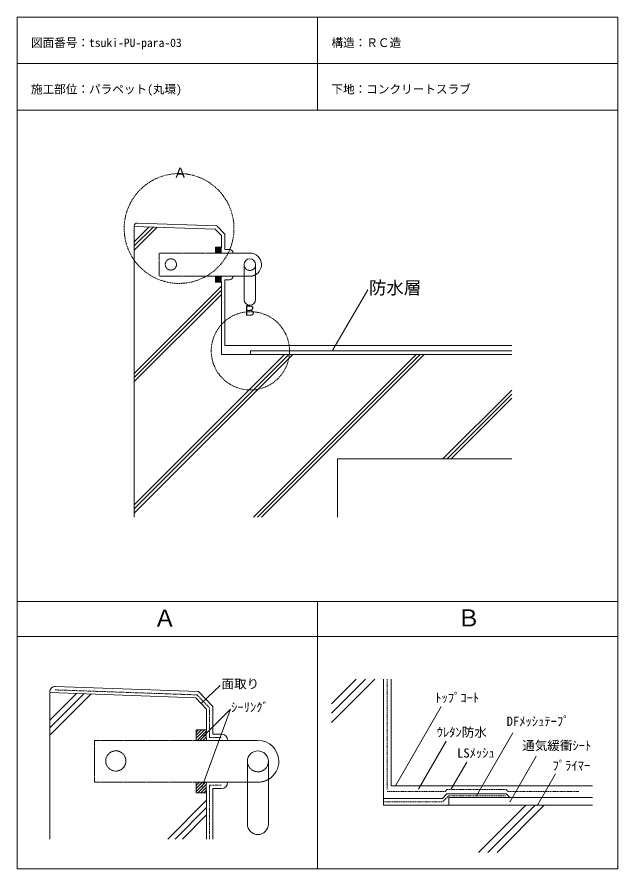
# Model space of a CAD drawing. Units: millimetres, scale not verified. Extents: x -517 to 518, y -673 to 792.
import ezdxf
from ezdxf.enums import TextEntityAlignment as Align

# ---------------------------------------------------------------- set-up
doc = ezdxf.new("R2010")
doc.units = ezdxf.units.MM
doc.header["$PDMODE"] = 32
doc.header["$PDSIZE"] = 0.5
doc.linetypes.add('DASHED1', pattern=[1.8, 1.2, -0.6])
doc.linetypes.add('DASHED2', pattern=[3, 2, -1])
doc.layers.add('0-0', color=7, linetype='Continuous', lineweight=18)
doc.styles.add('ＭＳ ゴシック', font='')
doc.styles.get('ＭＳ ゴシック').set_extended_font_data('MS Gothic')

msp = doc.modelspace()

# ---------------------------------------------------------------- linework, layer by layer
at = {"layer": '0-0'}
for p, q in [((-516.864, 792.357), (-516.864, -673.469)), ((0.494, 792.357), (0.494, 632.357)), ((-516.864, 712.357), (517.853, 712.357)), ((-516.864, 632.357), (517.853, 632.357)), ((-315.075, 431.992), (-175.494, 427.118)), ((-315.075, 431.992), (-315.075, -68.008)), ((-315.075, 405.541), (-289.516, 431.1)), ((-315.075, 398.47), (-282.684, 430.861)), ((-315.075, 391.399), (-275.851, 430.623)), ((-175.494, 427.118), (-165.075, 416.328)), ((-116.048, 386.328), (-165.075, 386.328)), ((-126.048, 366.328), (-126.048, 306.328)), ((-106.048, 366.328), (-106.048, 306.328)), ((-126.048, 346.328), (-165.075, 346.328)), ((-315.075, 179.267), (-165.075, 329.267)), ((-165.075, 211.992), (-165.075, 336.328)), ((27.173, 219.492), (86.931, 322.996)), ((-315.075, 172.196), (-165.075, 322.196)), ((-315.075, 165.125), (-165.075, 315.125)), ((-315.075, -47.007), (-56.075, 211.992)), ((-315.075, -54.078), (-49.004, 211.992)), ((-315.075, -61.149), (-41.933, 211.992)), ((-165.075, 211.992), (334.925, 211.992)), ((-109.801, -68.008), (170.199, 211.992)), ((-102.73, -68.008), (177.27, 211.992)), ((-95.659, -68.008), (184.341, 211.992)), ((216.473, 31.992), (334.925, 150.445)), ((223.544, 31.992), (334.925, 143.374)), ((230.615, 31.992), (334.925, 136.302)), ((34.925, 31.992), (34.925, -68.008)), ((34.925, 31.992), (334.925, 31.992)), ((-516.864, -213.469), (517.853, -213.469)), ((0.494, -213.469), (0.494, -673.469)), ((-516.864, -273.469), (517.853, -273.469)), ((24.515, -421.323), (99.039, -346.799)), ((24.515, -405.413), (83.129, -346.799)), ((24.515, -389.503), (67.219, -346.799)), ((113.936, -563.95), (113.936, -346.799)), ((-166.924, -357.91), (-199.78, -388.549)), ((-460.402, -370.064), (-460.402, -622.004)), ((-209.157, -378.837), (-460.402, -370.064)), ((-460.402, -417.676), (-414.396, -371.67)), ((-460.402, -430.403), (-402.098, -372.1)), ((-460.402, -443.131), (-389.8, -372.529)), ((-209.157, -378.837), (-190.402, -398.26)), ((134.918, -530.2), (213.63, -393.867)), ((-198.128, -531.833), (-149.545, -398.272)), ((-196.034, -444.762), (-149.545, -398.272)), ((274.283, -547.45), (336.862, -439.06)), ((-102.154, -452.26), (-190.402, -452.26)), ((174.782, -535.095), (221.799, -453.659)), ((332.193, -557.2), (377.095, -479.428)), ((-84.154, -488.26), (-84.154, -596.26)), ((230.077, -536.99), (257.522, -489.454)), ((379.171, -563.95), (410.536, -509.625)), ((-190.402, -622.004), (-190.402, -542.26)), ((-257.436, -622.004), (-190.402, -554.969)), ((-244.708, -622.004), (-190.402, -567.697)), ((113.936, -563.95), (474.108, -563.95)), ((277.967, -645.168), (359.185, -563.95)), ((293.877, -645.168), (375.095, -563.95)), ((309.787, -645.168), (391.005, -563.95)), ((-231.98, -622.004), (-190.402, -580.425)), ((-516.864, -673.469), (517.853, -673.469))]:
    msp.add_line(p, q, dxfattribs=at)
at = {"layer": '0-0', "color": 4}
for p, q in [((-315.075, 432.818), (-315.075, 431.992)), ((-309.9, 437.815), (-172.862, 433.03)), ((-172.862, 433.03), (-159.075, 418.752)), ((-159.075, 392.328), (-159.075, 418.752)), ((-159.075, 392.328), (-151.075, 392.328)), ((-159.075, 226.992), (334.925, 226.992)), ((127.436, -346.799), (127.436, -530.2)), ((-451.088, -359.583), (-204.42, -368.196)), ((-460.402, -368.577), (-460.402, -370.064)), ((-204.42, -368.196), (-179.602, -393.896)), ((-179.602, -441.46), (-179.602, -393.896)), ((-179.602, -441.46), (-165.202, -441.46)), ((-179.602, -535.06), (-165.202, -535.06)), ((-179.602, -535.06), (-179.602, -622.004)), ((127.436, -530.2), (474.108, -530.2)), ((223.436, -544.45), (325.397, -544.45)), ((325.397, -544.45), (331.397, -550.45))]:
    msp.add_line(p, q, dxfattribs=at)
at = {"layer": '0-0', "color": 2}
for p, q in [((-175.075, 388.364), (-167.11, 396.328)), ((-175.075, 391.192), (-169.939, 396.328)), ((-175.075, 394.02), (-172.767, 396.328)), ((-175.075, 388.364), (-167.11, 396.328)), ((-175.075, 391.192), (-169.939, 396.328)), ((-175.075, 394.02), (-172.767, 396.328)), ((-174.282, 386.328), (-165.193, 395.416)), ((-174.282, 386.328), (-165.193, 395.416)), ((-171.453, 386.328), (-165.413, 392.368)), ((-171.453, 386.328), (-165.413, 392.368)), ((-168.625, 386.328), (-165.385, 389.568)), ((-168.625, 386.328), (-165.385, 389.568)), ((-165.796, 386.328), (-165.16, 386.964)), ((-165.796, 386.328), (-165.16, 386.964)), ((-175.075, 337.452), (-166.199, 346.328)), ((-175.075, 340.28), (-169.027, 346.328)), ((-175.075, 343.109), (-171.855, 346.328)), ((-175.075, 345.937), (-174.684, 346.328)), ((-173.37, 336.328), (-165.296, 344.402)), ((-170.542, 336.328), (-165.428, 341.442)), ((-167.713, 336.328), (-165.332, 338.709)), ((-208.402, -448.595), (-194.066, -434.26)), ((-208.402, -443.504), (-199.157, -434.26)), ((-208.402, -438.413), (-204.248, -434.26)), ((-208.402, -448.595), (-194.066, -434.26)), ((-208.402, -443.504), (-199.157, -434.26)), ((-208.402, -438.413), (-204.248, -434.26)), ((-206.975, -452.26), (-190.615, -435.9)), ((-206.975, -452.26), (-190.615, -435.9)), ((-201.884, -452.26), (-191.011, -441.387)), ((-201.884, -452.26), (-191.011, -441.387)), ((-196.792, -452.26), (-190.961, -446.428)), ((-196.792, -452.26), (-190.961, -446.428)), ((-191.701, -452.26), (-190.556, -451.114)), ((-191.701, -452.26), (-190.556, -451.114)), ((-208.402, -540.236), (-192.425, -524.26)), ((-208.402, -535.145), (-197.516, -524.26)), ((-208.402, -530.054), (-202.607, -524.26)), ((-208.402, -524.963), (-207.698, -524.26)), ((-205.334, -542.26), (-190.801, -527.727)), ((-200.243, -542.26), (-191.038, -533.055)), ((-195.151, -542.26), (-190.866, -537.974))]:
    msp.add_line(p, q, dxfattribs=at)
at = {"layer": '0-0', "linetype": 'DASHED1'}
for p, q in [((-272.26, 386.328), (-272.26, 346.328)), ((-272.26, 386.328), (-272.26, 346.328)), ((-165.075, 386.328), (-272.26, 386.328)), ((-165.075, 346.328), (-272.26, 346.328)), ((-126.048, 346.328), (-116.048, 346.328)), ((-383.335, -452.26), (-383.335, -524.26)), ((-383.335, -452.26), (-383.335, -524.26)), ((-190.402, -452.26), (-383.335, -452.26)), ((-190.402, -524.26), (-383.335, -524.26)), ((-120.154, -524.26), (-102.154, -524.26))]:
    msp.add_line(p, q, dxfattribs=at)
at = {"layer": '0-0', "color": 3}
for p, q in [((-115.075, 217.992), (334.925, 217.992)), ((-115.075, 217.992), (-115.075, 211.992)), ((226.436, -550.45), (474.108, -550.45)), ((226.436, -550.45), (226.436, -563.95))]:
    msp.add_line(p, q, dxfattribs=at)
at = {"layer": '0-0', "color": 5, "linetype": 'DASHED2'}
for p, q in [((120.686, -536.99), (120.686, -346.799)), ((-206.964, -373.911), (-451.29, -365.379)), ((-206.964, -373.911), (-185.402, -396.24)), ((-185.402, -447.26), (-185.402, -396.24)), ((-165.202, -447.26), (-185.402, -447.26)), ((-185.402, -622.004), (-185.402, -529.26)), ((-165.202, -529.26), (-185.402, -529.26)), ((120.686, -539.99), (220.436, -539.99)), ((223.436, -536.99), (220.436, -539.99)), ((223.436, -536.99), (325.397, -536.99)), ((226.436, -547.45), (215.936, -557.95)), ((226.436, -547.45), (325.397, -547.45)), ((113.936, -557.95), (215.936, -557.95))]:
    msp.add_line(p, q, dxfattribs=at)
at = {"layer": '0-0'}
for points in [[(-516.864, 792.357), (517.853, 792.357), (517.853, -673.469)], [(-165.075, 386.328), (-175.075, 386.328), (-175.075, 396.328), (-165.075, 396.328), (-165.075, 416.328)], [(-165.075, 346.328), (-175.075, 346.328), (-175.075, 336.328), (-165.075, 336.328)], [(-190.402, -452.26), (-208.402, -452.26), (-208.402, -434.26), (-190.402, -434.26), (-190.402, -398.26)], [(-120.154, -488.26), (-120.154, -529.405), (-120.154, -596.26)], [(-120.154, -524.26), (-190.402, -524.26), (-208.402, -524.26), (-208.402, -542.26), (-190.402, -542.26)]]:
    msp.add_lwpolyline(points, dxfattribs=at)
at = {"layer": '0-0', "color": 2}
for points in [[(-165.075, 396.328), (-165.377, 393.244), (-165.407, 390.102), (-165.164, 386.998), (-165.075, 386.328)], [(-165.075, 346.328), (-165.377, 343.244), (-165.407, 340.102), (-165.164, 336.998), (-165.075, 336.328)], [(-190.402, -434.26), (-190.946, -439.81), (-191.001, -445.466), (-190.563, -451.054), (-190.402, -452.26)], [(-190.402, -524.26), (-190.946, -529.81), (-191.001, -535.466), (-190.563, -541.054), (-190.402, -542.26)]]:
    msp.add_lwpolyline(points, dxfattribs=at)
at = {"layer": '0-0', "color": 4}
for points in [[(-151.075, 340.328), (-159.075, 340.328), (-159.075, 226.992)], [(113.936, -551.95), (215.936, -551.95), (223.436, -544.45)]]:
    msp.add_lwpolyline(points, dxfattribs=at)
at = {"layer": '0-0', "color": 5, "linetype": 'DASHED2'}
msp.add_lwpolyline([(325.397, -536.99), (328.397, -539.99), (451.397, -539.99)], dxfattribs=at)
at = {"layer": '0-0', "color": 1, "linetype": 'DASHED2'}
for centre, radius in [((-237.836, 428.546), 94.513), ((-115.075, 217.992), 67.35)]:
    msp.add_circle(centre, radius, dxfattribs=at)
at = {"layer": '0-0', "linetype": 'DASHED1'}
for centre, radius in [((-251.932, 366.656), 9.672), ((-346.745, -487.669), 17.41)]:
    msp.add_circle(centre, radius, dxfattribs=at)
at = {"layer": '0-0', "color": 4}
for centre, radius, start, end in [((-310.075, 432.818), 5, 88, 180), ((-151.075, 386.328), 6, 0, 90), ((-151.075, 346.328), 6, 270, 0), ((-451.402, -368.577), 9, 88, 180), ((-165.202, -452.26), 10.8, 0, 90), ((-165.202, -524.26), 10.8, 270, 0)]:
    msp.add_arc(centre, radius, start, end, dxfattribs=at)
at = {"layer": '0-0'}
for centre, radius, start, end in [((-116.048, 366.328), 20, 1.87946, 90), ((-116.048, 366.328), 10, 0, 180), ((-116.048, 366.328), 20, 300, 1.87946), ((-116.048, 306.328), 10, 180, 0), ((-102.154, -488.26), 36, 1.87946, 90), ((-102.154, -488.26), 18, 0, 180), ((-102.154, -488.26), 36, 300, 1.87946), ((-102.154, -596.26), 18, 180, 0)]:
    msp.add_arc(centre, radius, start, end, dxfattribs=at)
at = {"layer": '0-0', "linetype": 'DASHED1'}
for centre, radius, start, end in [((-116.048, 366.328), 10, 180, 1.87946), ((-116.048, 366.656), 20.285, 270, 299.53681), ((-102.154, -488.26), 18, 180, 1.87946), ((-102.154, -487.669), 36.512, 270, 299.53681)]:
    msp.add_arc(centre, radius, start, end, dxfattribs=at)
at = {"layer": '0-0'}
for p in [(27.173, 219.492), (-199.78, -388.549), (-196.034, -444.762), (-198.128, -531.833), (134.918, -530.2), (174.782, -535.095), (230.077, -536.99), (274.283, -547.45), (332.193, -557.2), (379.171, -563.95)]:
    msp.add_point(p, dxfattribs=at)

# ---------------------------------------------------------------- texts
at = {"layer": '0-0', "style": 'ＭＳ ゴシック'}
for s, height, p in [('図面番号：tsuki-PU-para-03', 14.66, (-492.864, 736.357)), ('構造：ＲＣ造', 14.66, (24.494, 736.357)), ('施工部位：パラペット(丸環)', 14.66, (-492.864, 656.357)), ('下地：コンクリートスラブ', 14.66, (24.494, 656.357)), ('Ａ', 17.6, (-247.742, 510.485)), ('防水層', 21.99, (89.031, 308.944)), ('Ｂ', 17.6, (-128.396, 273.124)), ('Ａ', 29.33, (-282.268, -265.32)), ('Ｂ', 29.33, (240.689, -264.973)), ('面取り', 15.85, (-164.818, -367.583)), ('ﾄｯﾌﾟｺｰﾄ', 15.85, (203.239, -391.519)), ('ｼｰﾘﾝｸﾞ', 15.85, (-148.293, -407.83)), ('DFﾒｯｼｭﾃｰﾌﾟ', 15.85, (326.282, -432.044)), ('ｳﾚﾀﾝ防水', 15.85, (205.709, -450.771)), ('通気緩衝ｼｰﾄ', 15.85, (352.969, -473.763)), ('LSﾒｯｼｭ', 15.85, (240.862, -486.581)), ('ﾌﾟﾗｲﾏｰ', 15.85, (405.131, -508.265))]:
    msp.add_text(s, height=height, dxfattribs=at).set_placement(p, align=Align.BOTTOM_LEFT)

doc.saveas('drawing.dxf')
